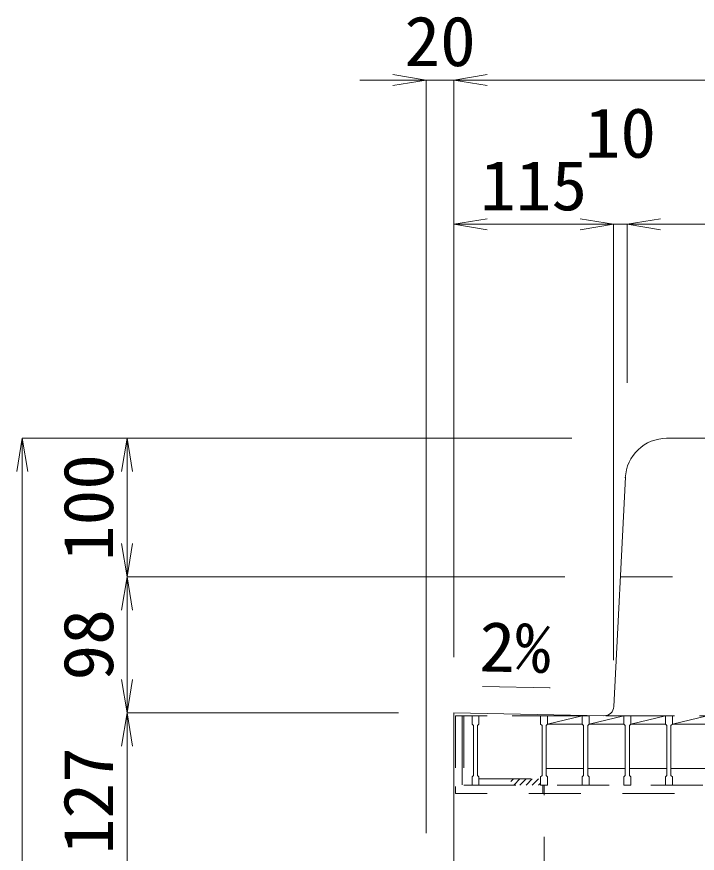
# Model space of a CAD drawing. Units: millimetres at full size; some dimension numbers follow another scale. Extents: x -734 to 58102, y 49499 to 87169.
# Drawn here: x 15779 to 16270, y 58159 to 58763 of the extents above; entities that cross this region are included whole.
import ezdxf
from ezdxf.enums import TextEntityAlignment as Align

# ---------------------------------------------------------------- set-up
doc = ezdxf.new("R2010")
doc.units = ezdxf.units.MM
doc.header["$LTSCALE"] = 50
doc.linetypes.add('DASHED_SPACED', pattern=[12, 6, -6])
doc.linetypes.add('USER1', pattern=[1.35, 0.75, -0.6])
for name, color, linetype, lineweight in [('0_2', 7, 'DASHED_SPACED', 9), ('寸法線', 7, 'Continuous', 13), ('引出線', 4, 'Continuous', 13), ('本体', 2, 'Continuous', 20), ('ｸﾞﾚｰﾁﾝｸﾞ', 7, 'USER1', 9)]:
    doc.layers.add(name, color=color, linetype=linetype, lineweight=lineweight)
doc.styles.add('ＭＳ 明朝', font='')
doc.styles.get('ＭＳ 明朝').set_extended_font_data('MS Mincho')

# ---------------------------------------------------------------- blocks, each defined once
blk = doc.blocks.new('open_arrow')
at = {"color": 0, "linetype": 'Continuous', "lineweight": -2}
blk.add_lwpolyline([(7.5, 1.25), (0, 0), (7.5, -1.25)], dxfattribs=at)

msp = doc.modelspace()

# ---------------------------------------------------------------- hatches: boundary and pattern name
at = {"layer": 'ｸﾞﾚｰﾁﾝｸﾞ'}
h = msp.add_hatch(dxfattribs=at)
h.set_pattern_fill('USER', color=256, style=0, pattern_type=2)
h.set_pattern_definition([(45, (15595.99, 57891.57), (-2.24506, 2.24506), [37.5, -30])])
h.paths.add_polyline_path([(16157, 58208.55), (16139, 58208.55), (16112.5, 58208.55), (16112.5, 58213.05), (16124, 58213.05), (16139, 58213.05), (16157, 58213.05)])

# ---------------------------------------------------------------- linework, layer by layer
at = {"layer": '0_2'}
msp.add_line((16100.5, 58258.85), (16100.5, 58208.85), dxfattribs=at)
at = {"layer": '寸法線'}
for p, q in [((16142.5, 58717.29), (16026.5, 58717.29)), ((16074.5, 58173.87), (16074.5, 58717.29)), ((16094.5, 58717.29), (16524.5, 58717.29)), ((16094.5, 58300.87), (16094.5, 58717.29)), ((16094.5, 58300.87), (16094.5, 58717.29)), ((16209.5, 58613.25), (16094.5, 58613.25)), ((16094.5, 58300.87), (16094.5, 58613.25)), ((16267.5, 58613.25), (16161.5, 58613.25)), ((16209.5, 58298.87), (16209.5, 58613.25)), ((16209.5, 58298.87), (16209.5, 58613.25)), ((16219.5, 58613.25), (16399.5, 58613.25)), ((16219.5, 58498.87), (16219.5, 58613.25)), ((16219.5, 58498.87), (16219.5, 58613.25)), ((15783.14, 58133.85), (15783.14, 58458.85)), ((16179.48, 58458.85), (15783.14, 58458.85)), ((15858.69, 58458.85), (15858.69, 58358.85)), ((16179.48, 58458.85), (15858.69, 58458.85)), ((16174.48, 58358.85), (15858.69, 58358.85)), ((15858.69, 58358.85), (15858.69, 58260.85)), ((16174.48, 58358.85), (15858.69, 58358.85)), ((15858.69, 58260.85), (15858.69, 58133.85)), ((16054.48, 58260.85), (15858.69, 58260.85)), ((16054.48, 58260.85), (15858.69, 58260.85))]:
    msp.add_line(p, q, dxfattribs=at)
at = {"layer": '引出線'}
msp.add_lwpolyline([(16163.79, 58278.81), (16115.05, 58279.78), (16163.8, 58278.81)], dxfattribs=at)
at = {"layer": '本体'}
for p, q in [((16247.85, 58458.85), (16371.15, 58458.85)), ((16209.82, 58265.34), (16218.1, 58430.74)), ((16094.5, 58260.85), (16094.5, 58133.85)), ((16094.5, 58260.85), (16202.69, 58258.69))]:
    msp.add_line(p, q, dxfattribs=at)
at = {"layer": '本体', "linetype": 'USER1', "lineweight": 9}
for p, q in [((16214.5, 58358.85), (16404.5, 58358.85)), ((16159.5, 58133.85), (16159.5, 58208.85))]:
    msp.add_line(p, q, dxfattribs=at)
at = {"layer": '本体'}
for centre, radius, start, end in [((16248.04, 58428.85), 30, 90, 177.13758), ((16202.83, 58265.69), 7, 268.8543, 357.13742)]:
    msp.add_arc(centre, radius, start, end, dxfattribs=at)
at = {"layer": 'ｸﾞﾚｰﾁﾝｸﾞ'}
for p, q in [((16523.5, 58258.55), (16095.5, 58258.55)), ((16095.5, 58258.55), (16095.5, 58202.55)), ((16101.5, 58258.55), (16101.5, 58208.55)), ((16511.5, 58258.55), (16107.5, 58258.55)), ((16107.5, 58258.55), (16112.5, 58258.55)), ((16107.5, 58258.55), (16107.5, 58252.55)), ((16107.5, 58258.55), (16112.5, 58258.55)), ((16107.5, 58258.55), (16107.5, 58252.55)), ((16107.5, 58258.55), (16112.5, 58258.55)), ((16107.5, 58258.55), (16107.5, 58252.55)), ((16112.5, 58258.55), (16112.5, 58252.55)), ((16112.5, 58258.55), (16112.5, 58252.55)), ((16112.5, 58258.55), (16112.5, 58252.55)), ((16157, 58258.55), (16162, 58258.55)), ((16157, 58258.55), (16157, 58252.55)), ((16157, 58258.55), (16162, 58258.55)), ((16157, 58258.55), (16157, 58252.55)), ((16157, 58258.55), (16162, 58258.55)), ((16157, 58258.55), (16157, 58252.55)), ((16162, 58252.55), (16187, 58258.55)), ((16162, 58258.55), (16162, 58252.55)), ((16162, 58258.55), (16162, 58252.55)), ((16162, 58258.55), (16162, 58252.55)), ((16187, 58258.55), (16192, 58258.55)), ((16187, 58258.55), (16187, 58252.55)), ((16187, 58258.55), (16192, 58258.55)), ((16187, 58258.55), (16187, 58252.55)), ((16187, 58258.55), (16192, 58258.55)), ((16187, 58258.55), (16187, 58252.55)), ((16192, 58252.55), (16217, 58258.55)), ((16192, 58258.55), (16192, 58252.55)), ((16192, 58258.55), (16192, 58252.55)), ((16192, 58258.55), (16192, 58252.55)), ((16217, 58258.55), (16222, 58258.55)), ((16217, 58258.55), (16217, 58252.55)), ((16217, 58258.55), (16222, 58258.55)), ((16217, 58258.55), (16217, 58252.55)), ((16217, 58258.55), (16222, 58258.55)), ((16217, 58258.55), (16217, 58252.55)), ((16222, 58252.55), (16247, 58258.55)), ((16222, 58258.55), (16222, 58252.55)), ((16222, 58258.55), (16222, 58252.55)), ((16222, 58258.55), (16222, 58252.55)), ((16247, 58258.55), (16252, 58258.55)), ((16247, 58258.55), (16247, 58252.55)), ((16247, 58258.55), (16252, 58258.55)), ((16247, 58258.55), (16247, 58252.55)), ((16247, 58258.55), (16252, 58258.55)), ((16247, 58258.55), (16247, 58252.55)), ((16252, 58252.55), (16277, 58258.55)), ((16252, 58258.55), (16252, 58252.55)), ((16252, 58258.55), (16252, 58252.55)), ((16252, 58258.55), (16252, 58252.55)), ((16107.5, 58252.55), (16108.5, 58251.55)), ((16107.5, 58252.55), (16108.5, 58251.55)), ((16107.5, 58252.55), (16108.5, 58251.55)), ((16112.5, 58252.55), (16111.5, 58251.55)), ((16112.5, 58252.55), (16111.5, 58251.55)), ((16112.5, 58252.55), (16111.5, 58251.55)), ((16157, 58252.55), (16158, 58251.55)), ((16157, 58252.55), (16158, 58251.55)), ((16157, 58252.55), (16158, 58251.55)), ((16162, 58252.55), (16161, 58251.55)), ((16162, 58252.55), (16161, 58251.55)), ((16162, 58252.55), (16161, 58251.55)), ((16162, 58252.55), (16187, 58252.55)), ((16187, 58252.55), (16188, 58251.55)), ((16187, 58252.55), (16188, 58251.55)), ((16187, 58252.55), (16188, 58251.55)), ((16192, 58252.55), (16191, 58251.55)), ((16192, 58252.55), (16191, 58251.55)), ((16192, 58252.55), (16191, 58251.55)), ((16192, 58252.55), (16217, 58252.55)), ((16217, 58252.55), (16218, 58251.55)), ((16217, 58252.55), (16218, 58251.55)), ((16217, 58252.55), (16218, 58251.55)), ((16222, 58252.55), (16221, 58251.55)), ((16222, 58252.55), (16221, 58251.55)), ((16222, 58252.55), (16221, 58251.55)), ((16222, 58252.55), (16247, 58252.55)), ((16247, 58252.55), (16248, 58251.55)), ((16247, 58252.55), (16248, 58251.55)), ((16247, 58252.55), (16248, 58251.55)), ((16252, 58252.55), (16251, 58251.55)), ((16252, 58252.55), (16251, 58251.55)), ((16252, 58252.55), (16251, 58251.55)), ((16252, 58252.55), (16277, 58252.55)), ((16108.5, 58251.55), (16108.5, 58215.55)), ((16108.5, 58251.55), (16108.5, 58215.55)), ((16108.5, 58251.55), (16108.5, 58215.55)), ((16111.5, 58251.55), (16111.5, 58215.55)), ((16111.5, 58251.55), (16111.5, 58215.55)), ((16111.5, 58251.55), (16111.5, 58215.55)), ((16158, 58251.55), (16158, 58215.55)), ((16158, 58251.55), (16158, 58215.55)), ((16158, 58251.55), (16158, 58215.55)), ((16161, 58251.55), (16161, 58215.55)), ((16161, 58251.55), (16161, 58215.55)), ((16161, 58251.55), (16161, 58215.55)), ((16188, 58251.55), (16188, 58215.55)), ((16188, 58251.55), (16188, 58215.55)), ((16188, 58251.55), (16188, 58215.55)), ((16191, 58251.55), (16191, 58215.55)), ((16191, 58251.55), (16191, 58215.55)), ((16191, 58251.55), (16191, 58215.55)), ((16218, 58251.55), (16218, 58215.55)), ((16218, 58251.55), (16218, 58215.55)), ((16218, 58251.55), (16218, 58215.55)), ((16221, 58251.55), (16221, 58215.55)), ((16221, 58251.55), (16221, 58215.55)), ((16221, 58251.55), (16221, 58215.55)), ((16248, 58251.55), (16248, 58215.55)), ((16248, 58251.55), (16248, 58215.55)), ((16248, 58251.55), (16248, 58215.55)), ((16251, 58251.55), (16251, 58215.55)), ((16251, 58251.55), (16251, 58215.55)), ((16251, 58251.55), (16251, 58215.55)), ((16161, 58220.55), (16188, 58220.55)), ((16191, 58220.55), (16218, 58220.55)), ((16221, 58220.55), (16248, 58220.55)), ((16251, 58220.55), (16278, 58220.55)), ((16107.5, 58214.55), (16108.5, 58215.55)), ((16107.5, 58214.55), (16108.5, 58215.55)), ((16107.5, 58214.55), (16108.5, 58215.55)), ((16107.5, 58208.55), (16107.5, 58214.55)), ((16107.5, 58208.55), (16107.5, 58214.55)), ((16107.5, 58208.55), (16107.5, 58214.55)), ((16112.5, 58214.55), (16111.5, 58215.55)), ((16112.5, 58214.55), (16111.5, 58215.55)), ((16112.5, 58214.55), (16111.5, 58215.55)), ((16112.5, 58208.55), (16112.5, 58214.55)), ((16112.5, 58208.55), (16112.5, 58214.55)), ((16112.5, 58208.55), (16112.5, 58214.55)), ((16112.5, 58213.05), (16157, 58213.05)), ((16157, 58214.55), (16158, 58215.55)), ((16157, 58214.55), (16158, 58215.55)), ((16157, 58214.55), (16158, 58215.55)), ((16157, 58208.55), (16157, 58214.55)), ((16157, 58208.55), (16157, 58214.55)), ((16157, 58208.55), (16157, 58214.55)), ((16162, 58214.55), (16161, 58215.55)), ((16162, 58214.55), (16161, 58215.55)), ((16162, 58214.55), (16161, 58215.55)), ((16162, 58208.55), (16162, 58214.55)), ((16162, 58208.55), (16162, 58214.55)), ((16162, 58208.55), (16162, 58214.55)), ((16187, 58214.55), (16188, 58215.55)), ((16187, 58214.55), (16188, 58215.55)), ((16187, 58214.55), (16188, 58215.55)), ((16187, 58208.55), (16187, 58214.55)), ((16187, 58208.55), (16187, 58214.55)), ((16187, 58208.55), (16187, 58214.55)), ((16192, 58214.55), (16191, 58215.55)), ((16192, 58214.55), (16191, 58215.55)), ((16192, 58214.55), (16191, 58215.55)), ((16192, 58208.55), (16192, 58214.55)), ((16192, 58208.55), (16192, 58214.55)), ((16192, 58208.55), (16192, 58214.55)), ((16217, 58214.55), (16218, 58215.55)), ((16217, 58214.55), (16218, 58215.55)), ((16217, 58214.55), (16218, 58215.55)), ((16217, 58208.55), (16217, 58214.55)), ((16217, 58208.55), (16217, 58214.55)), ((16217, 58208.55), (16217, 58214.55)), ((16222, 58214.55), (16221, 58215.55)), ((16222, 58214.55), (16221, 58215.55)), ((16222, 58214.55), (16221, 58215.55)), ((16222, 58208.55), (16222, 58214.55)), ((16222, 58208.55), (16222, 58214.55)), ((16222, 58208.55), (16222, 58214.55)), ((16247, 58214.55), (16248, 58215.55)), ((16247, 58214.55), (16248, 58215.55)), ((16247, 58214.55), (16248, 58215.55)), ((16247, 58208.55), (16247, 58214.55)), ((16247, 58208.55), (16247, 58214.55)), ((16247, 58208.55), (16247, 58214.55)), ((16252, 58214.55), (16251, 58215.55)), ((16252, 58214.55), (16251, 58215.55)), ((16252, 58214.55), (16251, 58215.55)), ((16252, 58208.55), (16252, 58214.55)), ((16252, 58208.55), (16252, 58214.55)), ((16252, 58208.55), (16252, 58214.55)), ((16095.5, 58202.55), (16095.5, 58207.55)), ((16101.5, 58208.55), (16517.5, 58208.55)), ((16107.5, 58208.55), (16112.5, 58208.55)), ((16107.5, 58208.55), (16112.5, 58208.55)), ((16107.5, 58208.55), (16112.5, 58208.55)), ((16157, 58208.55), (16162, 58208.55)), ((16157, 58208.55), (16162, 58208.55)), ((16157, 58208.55), (16162, 58208.55)), ((16158.5, 58208.55), (16158.5, 58202.55)), ((16187, 58208.55), (16192, 58208.55)), ((16187, 58208.55), (16192, 58208.55)), ((16187, 58208.55), (16192, 58208.55)), ((16217, 58208.55), (16222, 58208.55)), ((16217, 58208.55), (16222, 58208.55)), ((16217, 58208.55), (16222, 58208.55)), ((16247, 58208.55), (16252, 58208.55)), ((16247, 58208.55), (16252, 58208.55)), ((16247, 58208.55), (16252, 58208.55)), ((16523.5, 58202.55), (16095.5, 58202.55)), ((16095.5, 58202.55), (16105.5, 58202.55))]:
    msp.add_line(p, q, dxfattribs=at)

# ---------------------------------------------------------------- block references
at = {"layer": '寸法線', "xscale": 3.2, "yscale": 3.2}
for p, rotation in [((16074.5, 58717.29), 180), ((16209.5, 58613.25), 180), ((16209.5, 58613.25), 180), ((15783.14, 58458.85), 270), ((15858.69, 58458.85), 270), ((15858.69, 58358.85), 90), ((15858.69, 58358.85), 270), ((15858.69, 58260.85), 90), ((15858.69, 58260.85), 270)]:
    msp.add_blockref('open_arrow', p, dxfattribs=dict(at, rotation=rotation))
for p in [(16094.5, 58717.29), (16094.5, 58717.29), (16094.5, 58613.25), (16219.5, 58613.25), (16219.5, 58613.25)]:
    msp.add_blockref('open_arrow', p, dxfattribs=at)
at = {"layer": '引出線', "xscale": 0.0533, "yscale": 0.0533, "rotation": 178.9}
msp.add_blockref('open_arrow', (16163.79, 58278.81), dxfattribs=at)

# ---------------------------------------------------------------- texts
at = {"layer": '寸法線', "style": 'ＭＳ 明朝', "width": 1.05}
for s, p in [('20', (16084.5, 58745.31)), ('10', (16214.5, 58679.25)), ('115', (16152, 58641.27))]:
    msp.add_text(s, height=36.03, dxfattribs=at).set_placement(p, align=Align.MIDDLE_CENTER)
for s, p in [('100', (15830.67, 58408.85)), ('98', (15830.67, 58309.85)), ('127', (15830.67, 58197.35))]:
    msp.add_text(s, height=36.03, rotation=90, dxfattribs=at).set_placement(p, align=Align.MIDDLE_CENTER)
at = {"layer": '引出線', "style": 'ＭＳ 明朝', "width": 1.05}
msp.add_text('2%', height=36.03, rotation=358.854, dxfattribs=at).set_placement((16164.73, 58325.7), align=Align.TOP_RIGHT)

doc.saveas('drawing.dxf')
